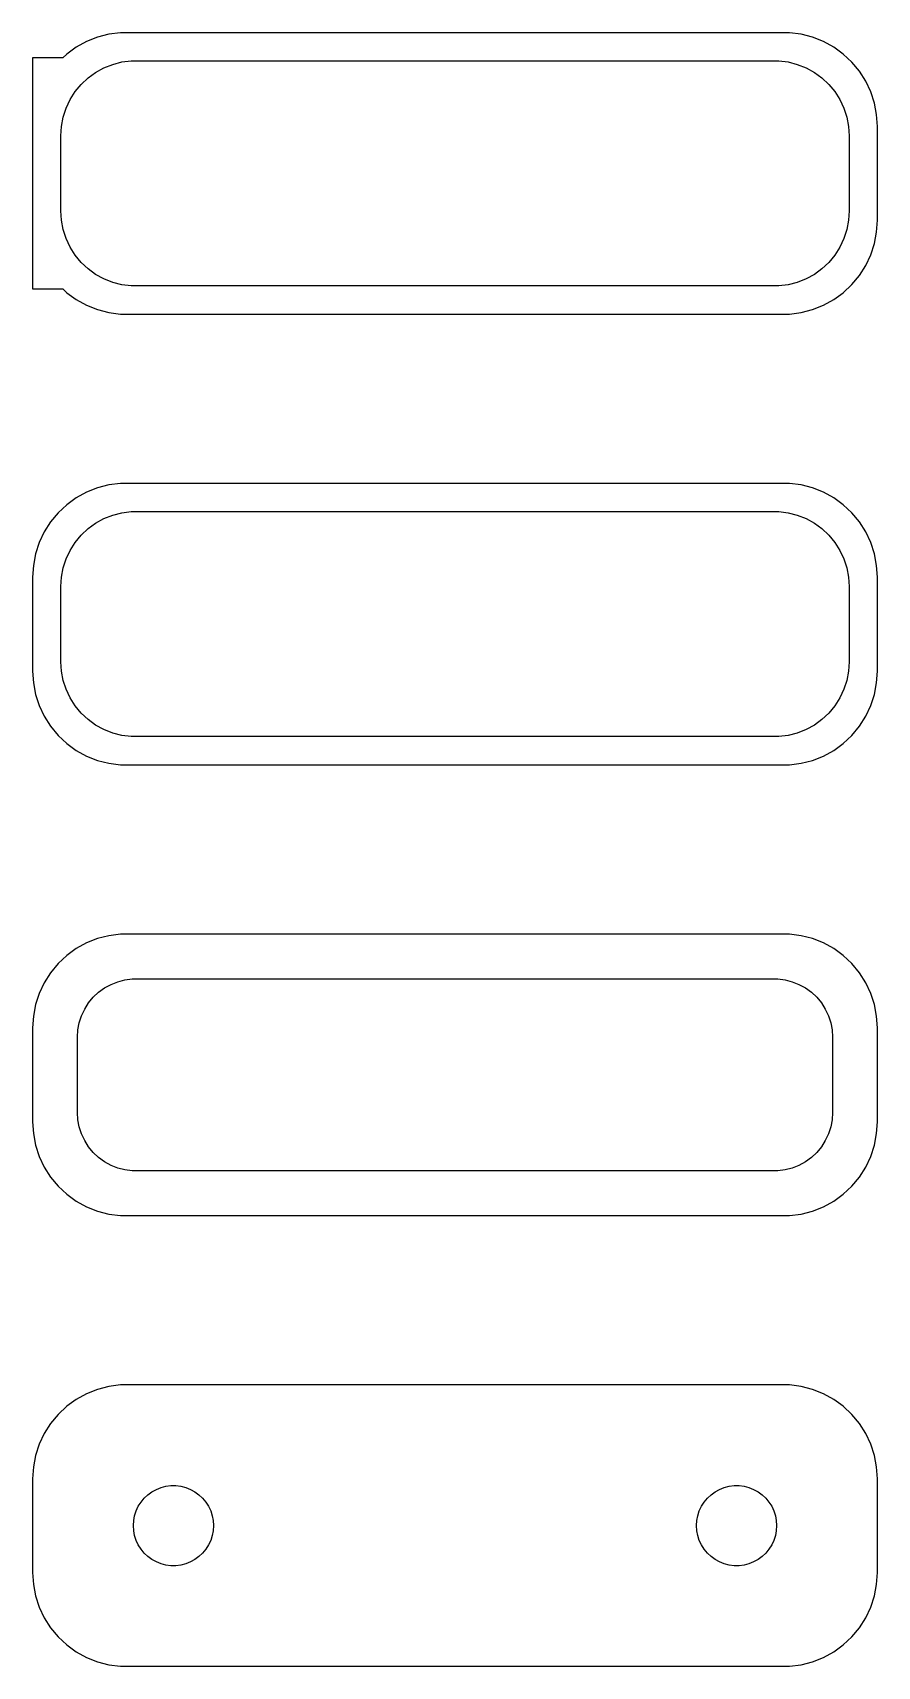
# Model space of a CAD drawing. Header units: metres. Extents: x -22.5 to 22.5, y 88.5 to 175.5.
import ezdxf

# ---------------------------------------------------------------- set-up
doc = ezdxf.new("R2010")
doc.units = ezdxf.units.M

msp = doc.modelspace()

# ---------------------------------------------------------------- linework, layer by layer
for p, q in [((-19.6289, 175.024), (-20.1791, 174.722)), ((-19.0451, 175.255), (-19.6289, 175.024)), ((-18.4369, 175.411), (-19.0451, 175.255)), ((-17.8139, 175.49), (-18.4369, 175.411)), ((17.8139, 175.49), (-17.8139, 175.49)), ((18.4369, 175.411), (17.8139, 175.49)), ((19.0451, 175.255), (18.4369, 175.411)), ((19.6289, 175.024), (19.0451, 175.255)), ((20.1791, 174.722), (19.6289, 175.024)), ((-20.9, 174.153), (-22.5, 174.153)), ((-22.5, 174.153), (-22.5, 161.847)), ((-20.6871, 174.353), (-20.9, 174.153)), ((-20.1791, 174.722), (-20.6871, 174.353)), ((-17.7495, 173.929), (-17.2512, 173.992)), ((-17.2512, 173.992), (17.2512, 173.992)), ((17.2512, 173.992), (17.7495, 173.929)), ((20.6871, 174.353), (20.1791, 174.722)), ((21.1448, 173.923), (20.6871, 174.353)), ((-19.5497, 173.082), (-19.1433, 173.377)), ((-19.1433, 173.377), (-18.7031, 173.619)), ((-18.7031, 173.619), (-18.2361, 173.804)), ((-18.2361, 173.804), (-17.7495, 173.929)), ((17.7495, 173.929), (18.2361, 173.804)), ((18.2361, 173.804), (18.7031, 173.619)), ((18.7031, 173.619), (19.1433, 173.377)), ((19.1433, 173.377), (19.5497, 173.082)), ((21.5451, 173.439), (21.1448, 173.923)), ((21.8815, 172.909), (21.5451, 173.439)), ((-20.5052, 171.927), (-20.2361, 172.351)), ((-20.2361, 172.351), (-19.9159, 172.738)), ((-19.9159, 172.738), (-19.5497, 173.082)), ((19.5497, 173.082), (19.9159, 172.738)), ((19.9159, 172.738), (20.2361, 172.351)), ((20.2361, 172.351), (20.5052, 171.927)), ((22.1489, 172.341), (21.8815, 172.909)), ((22.3429, 171.743), (22.1489, 172.341)), ((-20.8743, 170.995), (-20.7191, 171.472)), ((-20.7191, 171.472), (-20.5052, 171.927)), ((20.5052, 171.927), (20.7191, 171.472)), ((20.7191, 171.472), (20.8743, 170.995)), ((22.4606, 171.127), (22.3429, 171.743)), ((-21, 170), (-20.9684, 170.501)), ((-20.9684, 170.501), (-20.8743, 170.995)), ((20.8743, 170.995), (20.9684, 170.501)), ((20.9684, 170.501), (21, 170)), ((22.5, 170.5), (22.4606, 171.127)), ((22.5, 165.5), (22.5, 170.5)), ((-21, 166), (-21, 170)), ((21, 170), (21, 166)), ((-20.9684, 165.499), (-21, 166)), ((-20.8743, 165.005), (-20.9684, 165.499)), ((20.9684, 165.499), (20.8743, 165.005)), ((21, 166), (20.9684, 165.499)), ((22.4606, 164.873), (22.5, 165.5)), ((-20.7191, 164.528), (-20.8743, 165.005)), ((-20.5052, 164.073), (-20.7191, 164.528)), ((20.7191, 164.528), (20.5052, 164.073)), ((20.8743, 165.005), (20.7191, 164.528)), ((22.3429, 164.257), (22.4606, 164.873)), ((-20.2361, 163.649), (-20.5052, 164.073)), ((-19.9159, 163.262), (-20.2361, 163.649)), ((20.2361, 163.649), (19.9159, 163.262)), ((20.5052, 164.073), (20.2361, 163.649)), ((21.8815, 163.091), (22.1489, 163.659)), ((22.1489, 163.659), (22.3429, 164.257)), ((-19.5497, 162.918), (-19.9159, 163.262)), ((-19.1433, 162.623), (-19.5497, 162.918)), ((19.5497, 162.918), (19.1433, 162.623)), ((19.9159, 163.262), (19.5497, 162.918)), ((21.5451, 162.561), (21.8815, 163.091)), ((-22.5, 161.847), (-20.9, 161.847)), ((-20.9, 161.847), (-20.6871, 161.647)), ((-18.7031, 162.381), (-19.1433, 162.623)), ((-18.2361, 162.196), (-18.7031, 162.381)), ((-17.7495, 162.071), (-18.2361, 162.196)), ((-17.2512, 162.008), (-17.7495, 162.071)), ((17.2512, 162.008), (-17.2512, 162.008)), ((17.7495, 162.071), (17.2512, 162.008)), ((18.2361, 162.196), (17.7495, 162.071)), ((18.7031, 162.381), (18.2361, 162.196)), ((19.1433, 162.623), (18.7031, 162.381)), ((20.6871, 161.647), (21.1448, 162.077)), ((21.1448, 162.077), (21.5451, 162.561)), ((-20.6871, 161.647), (-20.1791, 161.278)), ((-20.1791, 161.278), (-19.6289, 160.976)), ((-19.6289, 160.976), (-19.0451, 160.745)), ((19.0451, 160.745), (19.6289, 160.976)), ((19.6289, 160.976), (20.1791, 161.278)), ((20.1791, 161.278), (20.6871, 161.647)), ((-19.0451, 160.745), (-18.4369, 160.589)), ((-18.4369, 160.589), (-17.8139, 160.51)), ((-17.8139, 160.51), (17.8139, 160.51)), ((17.8139, 160.51), (18.4369, 160.589)), ((18.4369, 160.589), (19.0451, 160.745)), ((-18.4369, 151.411), (-19.0451, 151.255)), ((-17.8139, 151.49), (-18.4369, 151.411)), ((17.8139, 151.49), (-17.8139, 151.49)), ((18.4369, 151.411), (17.8139, 151.49)), ((19.0451, 151.255), (18.4369, 151.411)), ((-20.1791, 150.722), (-20.6871, 150.353)), ((-19.6289, 151.024), (-20.1791, 150.722)), ((-19.0451, 151.255), (-19.6289, 151.024)), ((19.6289, 151.024), (19.0451, 151.255)), ((20.1791, 150.722), (19.6289, 151.024)), ((20.6871, 150.353), (20.1791, 150.722)), ((-21.1448, 149.923), (-21.5451, 149.439)), ((-20.6871, 150.353), (-21.1448, 149.923)), ((-19.1433, 149.377), (-18.7031, 149.619)), ((-18.7031, 149.619), (-18.2361, 149.804)), ((-18.2361, 149.804), (-17.7495, 149.929)), ((-17.7495, 149.929), (-17.2512, 149.992)), ((-17.2512, 149.992), (17.2512, 149.992)), ((17.2512, 149.992), (17.7495, 149.929)), ((17.7495, 149.929), (18.2361, 149.804)), ((18.2361, 149.804), (18.7031, 149.619)), ((18.7031, 149.619), (19.1433, 149.377)), ((21.1448, 149.923), (20.6871, 150.353)), ((21.5451, 149.439), (21.1448, 149.923)), ((-21.8815, 148.909), (-22.1489, 148.341)), ((-21.5451, 149.439), (-21.8815, 148.909)), ((-20.2361, 148.351), (-19.9159, 148.738)), ((-19.9159, 148.738), (-19.5497, 149.082)), ((-19.5497, 149.082), (-19.1433, 149.377)), ((19.1433, 149.377), (19.5497, 149.082)), ((19.5497, 149.082), (19.9159, 148.738)), ((19.9159, 148.738), (20.2361, 148.351)), ((21.8815, 148.909), (21.5451, 149.439)), ((22.1489, 148.341), (21.8815, 148.909)), ((-22.1489, 148.341), (-22.3429, 147.743)), ((-20.7191, 147.472), (-20.5052, 147.927)), ((-20.5052, 147.927), (-20.2361, 148.351)), ((20.2361, 148.351), (20.5052, 147.927)), ((20.5052, 147.927), (20.7191, 147.472)), ((22.3429, 147.743), (22.1489, 148.341)), ((-22.4606, 147.127), (-22.5, 146.5)), ((-22.3429, 147.743), (-22.4606, 147.127)), ((-20.8743, 146.995), (-20.7191, 147.472)), ((20.7191, 147.472), (20.8743, 146.995)), ((22.4606, 147.127), (22.3429, 147.743)), ((22.5, 146.5), (22.4606, 147.127)), ((-22.5, 146.5), (-22.5, 141.5)), ((-21, 146), (-20.9684, 146.501)), ((-20.9684, 146.501), (-20.8743, 146.995)), ((20.8743, 146.995), (20.9684, 146.501)), ((20.9684, 146.501), (21, 146)), ((22.5, 141.5), (22.5, 146.5)), ((-21, 142), (-21, 146)), ((21, 146), (21, 142)), ((-20.9684, 141.499), (-21, 142)), ((21, 142), (20.9684, 141.499)), ((-22.5, 141.5), (-22.4606, 140.873)), ((-20.8743, 141.005), (-20.9684, 141.499)), ((-20.7191, 140.528), (-20.8743, 141.005)), ((20.8743, 141.005), (20.7191, 140.528)), ((20.9684, 141.499), (20.8743, 141.005)), ((22.4606, 140.873), (22.5, 141.5)), ((-22.4606, 140.873), (-22.3429, 140.257)), ((-22.3429, 140.257), (-22.1489, 139.659)), ((-20.5052, 140.073), (-20.7191, 140.528)), ((-20.2361, 139.649), (-20.5052, 140.073)), ((20.5052, 140.073), (20.2361, 139.649)), ((20.7191, 140.528), (20.5052, 140.073)), ((22.1489, 139.659), (22.3429, 140.257)), ((22.3429, 140.257), (22.4606, 140.873)), ((-22.1489, 139.659), (-21.8815, 139.091)), ((-19.9159, 139.262), (-20.2361, 139.649)), ((-19.5497, 138.918), (-19.9159, 139.262)), ((19.9159, 139.262), (19.5497, 138.918)), ((20.2361, 139.649), (19.9159, 139.262)), ((21.8815, 139.091), (22.1489, 139.659)), ((-21.8815, 139.091), (-21.5451, 138.561)), ((-21.5451, 138.561), (-21.1448, 138.077)), ((-19.1433, 138.623), (-19.5497, 138.918)), ((-18.7031, 138.381), (-19.1433, 138.623)), ((-18.2361, 138.196), (-18.7031, 138.381)), ((18.7031, 138.381), (18.2361, 138.196)), ((19.1433, 138.623), (18.7031, 138.381)), ((19.5497, 138.918), (19.1433, 138.623)), ((21.1448, 138.077), (21.5451, 138.561)), ((21.5451, 138.561), (21.8815, 139.091)), ((-21.1448, 138.077), (-20.6871, 137.647)), ((-20.6871, 137.647), (-20.1791, 137.278)), ((-17.7495, 138.071), (-18.2361, 138.196)), ((-17.2512, 138.008), (-17.7495, 138.071)), ((17.2512, 138.008), (-17.2512, 138.008)), ((17.7495, 138.071), (17.2512, 138.008)), ((18.2361, 138.196), (17.7495, 138.071)), ((20.1791, 137.278), (20.6871, 137.647)), ((20.6871, 137.647), (21.1448, 138.077)), ((-20.1791, 137.278), (-19.6289, 136.976)), ((-19.6289, 136.976), (-19.0451, 136.745)), ((-19.0451, 136.745), (-18.4369, 136.589)), ((-18.4369, 136.589), (-17.8139, 136.51)), ((17.8139, 136.51), (18.4369, 136.589)), ((18.4369, 136.589), (19.0451, 136.745)), ((19.0451, 136.745), (19.6289, 136.976)), ((19.6289, 136.976), (20.1791, 137.278)), ((-17.8139, 136.51), (17.8139, 136.51)), ((-19.6289, 127.024), (-20.1791, 126.722)), ((-19.0451, 127.255), (-19.6289, 127.024)), ((-18.4369, 127.411), (-19.0451, 127.255)), ((-17.8139, 127.49), (-18.4369, 127.411)), ((17.8139, 127.49), (-17.8139, 127.49)), ((18.4369, 127.411), (17.8139, 127.49)), ((19.0451, 127.255), (18.4369, 127.411)), ((19.6289, 127.024), (19.0451, 127.255)), ((20.1791, 126.722), (19.6289, 127.024)), ((-20.6871, 126.353), (-21.1448, 125.923)), ((-20.1791, 126.722), (-20.6871, 126.353)), ((20.6871, 126.353), (20.1791, 126.722)), ((21.1448, 125.923), (20.6871, 126.353)), ((-21.5451, 125.439), (-21.8815, 124.909)), ((-21.1448, 125.923), (-21.5451, 125.439)), ((21.5451, 125.439), (21.1448, 125.923)), ((21.8815, 124.909), (21.5451, 125.439)), ((-21.8815, 124.909), (-22.1489, 124.341)), ((-19.2692, 124.131), (-18.9842, 124.399)), ((-18.9842, 124.399), (-18.668, 124.628)), ((-18.668, 124.628), (-18.3254, 124.817)), ((-18.3254, 124.817), (-17.9619, 124.961)), ((-17.9619, 124.961), (-17.5833, 125.058)), ((-17.5833, 125.058), (-17.1954, 125.107)), ((-17.1954, 125.107), (17.1954, 125.107)), ((17.1954, 125.107), (17.5833, 125.058)), ((17.5833, 125.058), (17.9619, 124.961)), ((17.9619, 124.961), (18.3254, 124.817)), ((18.3254, 124.817), (18.668, 124.628)), ((18.668, 124.628), (18.9842, 124.399)), ((18.9842, 124.399), (19.2692, 124.131)), ((22.1489, 124.341), (21.8815, 124.909)), ((-22.3429, 123.743), (-22.4606, 123.127)), ((-22.1489, 124.341), (-22.3429, 123.743)), ((-19.7279, 123.5), (-19.5184, 123.83)), ((-19.5184, 123.83), (-19.2692, 124.131)), ((19.2692, 124.131), (19.5184, 123.83)), ((19.5184, 123.83), (19.7279, 123.5)), ((22.3429, 123.743), (22.1489, 124.341)), ((22.4606, 123.127), (22.3429, 123.743)), ((-22.4606, 123.127), (-22.5, 122.5)), ((-20.0884, 122.39), (-20.0151, 122.774)), ((-20.0151, 122.774), (-19.8943, 123.146)), ((-19.8943, 123.146), (-19.7279, 123.5)), ((19.7279, 123.5), (19.8943, 123.146)), ((19.8943, 123.146), (20.0151, 122.774)), ((20.0151, 122.774), (20.0884, 122.39)), ((22.5, 122.5), (22.4606, 123.127)), ((-22.5, 122.5), (-22.5, 117.5)), ((-20.1129, 122), (-20.0884, 122.39)), ((-20.1129, 118), (-20.1129, 122)), ((20.0884, 122.39), (20.1129, 122)), ((20.1129, 122), (20.1129, 118)), ((22.5, 117.5), (22.5, 122.5)), ((-22.5, 117.5), (-22.4606, 116.873)), ((-20.0884, 117.61), (-20.1129, 118)), ((-20.0151, 117.226), (-20.0884, 117.61)), ((20.0884, 117.61), (20.0151, 117.226)), ((20.1129, 118), (20.0884, 117.61)), ((22.4606, 116.873), (22.5, 117.5)), ((-22.4606, 116.873), (-22.3429, 116.257)), ((-19.8943, 116.854), (-20.0151, 117.226)), ((-19.7279, 116.5), (-19.8943, 116.854)), ((19.8943, 116.854), (19.7279, 116.5)), ((20.0151, 117.226), (19.8943, 116.854)), ((22.3429, 116.257), (22.4606, 116.873)), ((-22.3429, 116.257), (-22.1489, 115.659)), ((-19.5184, 116.17), (-19.7279, 116.5)), ((-19.2692, 115.869), (-19.5184, 116.17)), ((-18.9842, 115.601), (-19.2692, 115.869)), ((19.2692, 115.869), (18.9842, 115.601)), ((19.5184, 116.17), (19.2692, 115.869)), ((19.7279, 116.5), (19.5184, 116.17)), ((22.1489, 115.659), (22.3429, 116.257)), ((-22.1489, 115.659), (-21.8815, 115.091)), ((-21.8815, 115.091), (-21.5451, 114.561)), ((-18.668, 115.372), (-18.9842, 115.601)), ((-18.3254, 115.183), (-18.668, 115.372)), ((-17.9619, 115.039), (-18.3254, 115.183)), ((-17.5833, 114.942), (-17.9619, 115.039)), ((-17.1954, 114.893), (-17.5833, 114.942)), ((17.1954, 114.893), (-17.1954, 114.893)), ((17.5833, 114.942), (17.1954, 114.893)), ((17.9619, 115.039), (17.5833, 114.942)), ((18.3254, 115.183), (17.9619, 115.039)), ((18.668, 115.372), (18.3254, 115.183)), ((18.9842, 115.601), (18.668, 115.372)), ((21.5451, 114.561), (21.8815, 115.091)), ((21.8815, 115.091), (22.1489, 115.659)), ((-21.5451, 114.561), (-21.1448, 114.077)), ((-21.1448, 114.077), (-20.6871, 113.647)), ((20.6871, 113.647), (21.1448, 114.077)), ((21.1448, 114.077), (21.5451, 114.561)), ((-20.6871, 113.647), (-20.1791, 113.278)), ((-20.1791, 113.278), (-19.6289, 112.976)), ((19.6289, 112.976), (20.1791, 113.278)), ((20.1791, 113.278), (20.6871, 113.647)), ((-19.6289, 112.976), (-19.0451, 112.745)), ((-19.0451, 112.745), (-18.4369, 112.589)), ((-18.4369, 112.589), (-17.8139, 112.51)), ((-17.8139, 112.51), (17.8139, 112.51)), ((17.8139, 112.51), (18.4369, 112.589)), ((18.4369, 112.589), (19.0451, 112.745)), ((19.0451, 112.745), (19.6289, 112.976)), ((-20.1791, 102.722), (-20.6871, 102.353)), ((-19.6289, 103.024), (-20.1791, 102.722)), ((-19.0451, 103.255), (-19.6289, 103.024)), ((-18.4369, 103.411), (-19.0451, 103.255)), ((-17.8139, 103.49), (-18.4369, 103.411)), ((17.8139, 103.49), (-17.8139, 103.49)), ((18.4369, 103.411), (17.8139, 103.49)), ((19.0451, 103.255), (18.4369, 103.411)), ((19.6289, 103.024), (19.0451, 103.255)), ((20.1791, 102.722), (19.6289, 103.024)), ((20.6871, 102.353), (20.1791, 102.722)), ((-21.1448, 101.923), (-21.5451, 101.439)), ((-20.6871, 102.353), (-21.1448, 101.923)), ((21.1448, 101.923), (20.6871, 102.353)), ((21.5451, 101.439), (21.1448, 101.923)), ((-21.8815, 100.909), (-22.1489, 100.341)), ((-21.5451, 101.439), (-21.8815, 100.909)), ((21.8815, 100.909), (21.5451, 101.439)), ((22.1489, 100.341), (21.8815, 100.909)), ((-22.1489, 100.341), (-22.3429, 99.7434)), ((22.3429, 99.7434), (22.1489, 100.341)), ((-22.3429, 99.7434), (-22.4606, 99.1267)), ((22.4606, 99.1267), (22.3429, 99.7434)), ((-22.4606, 99.1267), (-22.5, 98.5)), ((-22.5, 98.5), (-22.5, 93.5)), ((22.5, 98.5), (22.4606, 99.1267)), ((22.5, 93.5), (22.5, 98.5)), ((-16.7275, 97.2551), (-16.5565, 97.4617)), ((-16.5565, 97.4617), (-16.3611, 97.6453)), ((-16.3611, 97.6453), (-16.1441, 97.8029)), ((-16.1441, 97.8029), (-15.9091, 97.9321)), ((-15.9091, 97.9321), (-15.6598, 98.0308)), ((-15.6598, 98.0308), (-15.4001, 98.0975)), ((-15.4001, 98.0975), (-15.1341, 98.1311)), ((-15.1341, 98.1311), (-14.8659, 98.1311)), ((-14.8659, 98.1311), (-14.5999, 98.0975)), ((-14.5999, 98.0975), (-14.3401, 98.0308)), ((-14.3401, 98.0308), (-14.0908, 97.9321)), ((-14.0908, 97.9321), (-13.8559, 97.8029)), ((-13.8559, 97.8029), (-13.6389, 97.6453)), ((-13.6389, 97.6453), (-13.4434, 97.4617)), ((-13.4434, 97.4617), (-13.2725, 97.2551)), ((13.2725, 97.2551), (13.4434, 97.4617)), ((13.4434, 97.4617), (13.6389, 97.6453)), ((13.6389, 97.6453), (13.8559, 97.8029)), ((13.8559, 97.8029), (14.0908, 97.9321)), ((14.0908, 97.9321), (14.3401, 98.0308)), ((14.3401, 98.0308), (14.5999, 98.0975)), ((14.5999, 98.0975), (14.8659, 98.1311)), ((14.8659, 98.1311), (15.1341, 98.1311)), ((15.1341, 98.1311), (15.4001, 98.0975)), ((15.4001, 98.0975), (15.6598, 98.0308)), ((15.6598, 98.0308), (15.9091, 97.9321)), ((15.9091, 97.9321), (16.1441, 97.8029)), ((16.1441, 97.8029), (16.3611, 97.6453)), ((16.3611, 97.6453), (16.5565, 97.4617)), ((16.5565, 97.4617), (16.7275, 97.2551)), ((-17.0682, 96.531), (-16.9853, 96.786)), ((-16.9853, 96.786), (-16.8712, 97.0287)), ((-16.8712, 97.0287), (-16.7275, 97.2551)), ((-13.2725, 97.2551), (-13.1288, 97.0287)), ((-13.1288, 97.0287), (-13.0146, 96.786)), ((-13.0146, 96.786), (-12.9318, 96.531)), ((12.9318, 96.531), (13.0146, 96.786)), ((13.0146, 96.786), (13.1288, 97.0287)), ((13.1288, 97.0287), (13.2725, 97.2551)), ((16.7275, 97.2551), (16.8712, 97.0287)), ((16.8712, 97.0287), (16.9853, 96.786)), ((16.9853, 96.786), (17.0682, 96.531)), ((-17.1353, 96), (-17.1185, 96.2676)), ((-17.1185, 95.7324), (-17.1353, 96)), ((-17.1185, 96.2676), (-17.0682, 96.531)), ((-17.0682, 95.469), (-17.1185, 95.7324)), ((-12.9318, 96.531), (-12.8815, 96.2676)), ((-12.8815, 95.7324), (-12.9318, 95.469)), ((-12.8815, 96.2676), (-12.8647, 96)), ((-12.8647, 96), (-12.8815, 95.7324)), ((12.8647, 96), (12.8815, 96.2676)), ((12.8815, 95.7324), (12.8647, 96)), ((12.8815, 96.2676), (12.9318, 96.531)), ((12.9318, 95.469), (12.8815, 95.7324)), ((17.0682, 96.531), (17.1185, 96.2676)), ((17.1185, 95.7324), (17.0682, 95.469)), ((17.1185, 96.2676), (17.1353, 96)), ((17.1353, 96), (17.1185, 95.7324)), ((-16.9853, 95.214), (-17.0682, 95.469)), ((-16.8712, 94.9713), (-16.9853, 95.214)), ((-16.7275, 94.7449), (-16.8712, 94.9713)), ((-13.1288, 94.9713), (-13.2725, 94.7449)), ((-13.0146, 95.214), (-13.1288, 94.9713)), ((-12.9318, 95.469), (-13.0146, 95.214)), ((13.0146, 95.214), (12.9318, 95.469)), ((13.1288, 94.9713), (13.0146, 95.214)), ((13.2725, 94.7449), (13.1288, 94.9713)), ((16.8712, 94.9713), (16.7275, 94.7449)), ((16.9853, 95.214), (16.8712, 94.9713)), ((17.0682, 95.469), (16.9853, 95.214)), ((-16.5565, 94.5383), (-16.7275, 94.7449)), ((-16.3611, 94.3547), (-16.5565, 94.5383)), ((-16.1441, 94.1971), (-16.3611, 94.3547)), ((-15.9091, 94.0679), (-16.1441, 94.1971)), ((-15.6598, 93.9692), (-15.9091, 94.0679)), ((-15.4001, 93.9025), (-15.6598, 93.9692)), ((-14.3401, 93.9692), (-14.5999, 93.9025)), ((-14.0908, 94.0679), (-14.3401, 93.9692)), ((-13.8559, 94.1971), (-14.0908, 94.0679)), ((-13.6389, 94.3547), (-13.8559, 94.1971)), ((-13.4434, 94.5383), (-13.6389, 94.3547)), ((-13.2725, 94.7449), (-13.4434, 94.5383)), ((13.4434, 94.5383), (13.2725, 94.7449)), ((13.6389, 94.3547), (13.4434, 94.5383)), ((13.8559, 94.1971), (13.6389, 94.3547)), ((14.0908, 94.0679), (13.8559, 94.1971)), ((14.3401, 93.9692), (14.0908, 94.0679)), ((14.5999, 93.9025), (14.3401, 93.9692)), ((15.6598, 93.9692), (15.4001, 93.9025)), ((15.9091, 94.0679), (15.6598, 93.9692)), ((16.1441, 94.1971), (15.9091, 94.0679)), ((16.3611, 94.3547), (16.1441, 94.1971)), ((16.5565, 94.5383), (16.3611, 94.3547)), ((16.7275, 94.7449), (16.5565, 94.5383)), ((-22.5, 93.5), (-22.4606, 92.8733)), ((-15.1341, 93.8689), (-15.4001, 93.9025)), ((-14.8659, 93.8689), (-15.1341, 93.8689)), ((-14.5999, 93.9025), (-14.8659, 93.8689)), ((14.8659, 93.8689), (14.5999, 93.9025)), ((15.1341, 93.8689), (14.8659, 93.8689)), ((15.4001, 93.9025), (15.1341, 93.8689)), ((22.4606, 92.8733), (22.5, 93.5)), ((-22.4606, 92.8733), (-22.3429, 92.2566)), ((-22.3429, 92.2566), (-22.1489, 91.6594)), ((22.1489, 91.6594), (22.3429, 92.2566)), ((22.3429, 92.2566), (22.4606, 92.8733)), ((-22.1489, 91.6594), (-21.8815, 91.0912)), ((21.8815, 91.0912), (22.1489, 91.6594)), ((-21.8815, 91.0912), (-21.5451, 90.5611)), ((-21.5451, 90.5611), (-21.1448, 90.0773)), ((21.1448, 90.0773), (21.5451, 90.5611)), ((21.5451, 90.5611), (21.8815, 91.0912)), ((-21.1448, 90.0773), (-20.6871, 89.6474)), ((-20.6871, 89.6474), (-20.1791, 89.2784)), ((20.1791, 89.2784), (20.6871, 89.6474)), ((20.6871, 89.6474), (21.1448, 90.0773)), ((-20.1791, 89.2784), (-19.6289, 88.9759)), ((-19.6289, 88.9759), (-19.0451, 88.7447)), ((-19.0451, 88.7447), (-18.4369, 88.5886)), ((18.4369, 88.5886), (19.0451, 88.7447)), ((19.0451, 88.7447), (19.6289, 88.9759)), ((19.6289, 88.9759), (20.1791, 89.2784)), ((-18.4369, 88.5886), (-17.8139, 88.5099)), ((-17.8139, 88.5099), (17.8139, 88.5099)), ((17.8139, 88.5099), (18.4369, 88.5886))]:
    msp.add_line(p, q)

doc.saveas('drawing.dxf')
